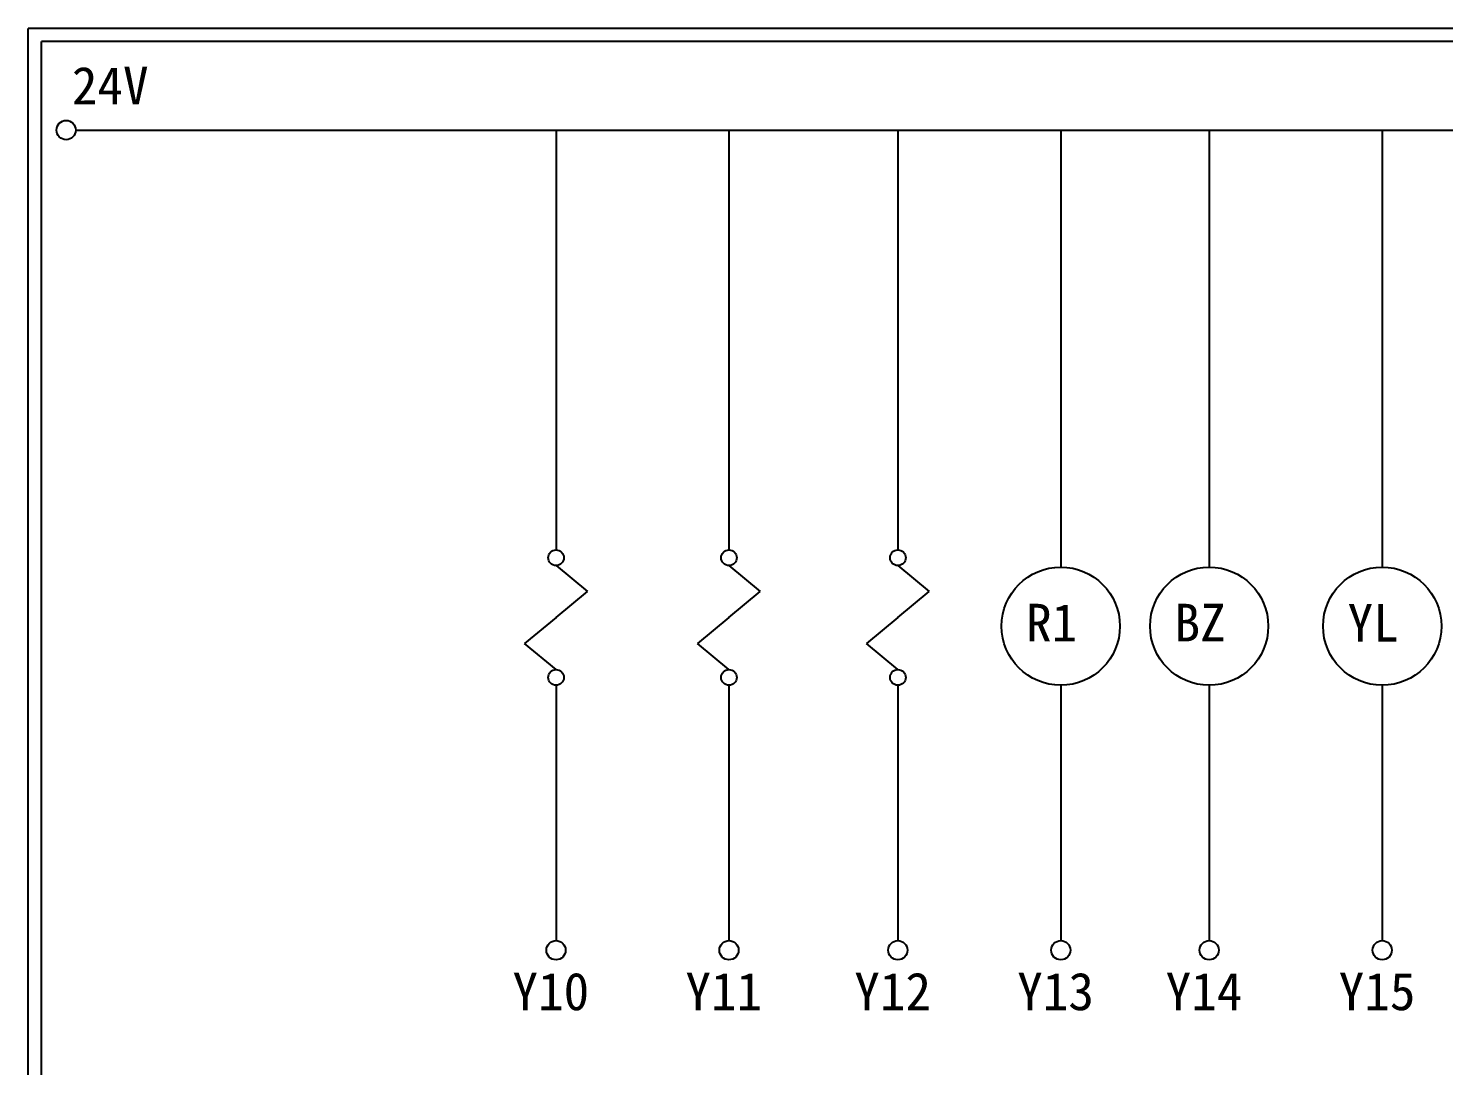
# Model space of a CAD drawing. Extents: x 889 to 1176, y 251 to 455.
# Drawn here: x 889.1 to 1024.6, y 355.8 to 455.2 of the extents above; entities that cross this region are included whole.
import ezdxf

# ---------------------------------------------------------------- set-up
doc = ezdxf.new("R2010")
doc.units = 0
doc.layers.add('圖框層', color=7, linetype='CONTINUOUS')
doc.layers.add('標尺寸層', color=3, linetype='CONTINUOUS')
doc.styles.add('STSL', font='kaiu.ttf')

msp = doc.modelspace()

# ---------------------------------------------------------------- linework, layer by layer
at = {"layer": '圖框層', "color": 7}
for p, q in [((1176.07, 455.16), (889.07, 455.16)), ((889.07, 251.2), (889.07, 455.16)), ((1174.82, 453.91), (890.32, 453.91)), ((890.32, 252.44), (890.32, 453.91))]:
    msp.add_line(p, q, dxfattribs=at)
at = {"layer": '標尺寸層', "color": 7}
for p, q in [((893.61, 445.42), (1171.21, 445.42)), ((939.6, 445.42), (939.6, 405.22)), ((956.16, 445.42), (956.16, 405.22)), ((972.33, 445.42), (972.33, 405.22)), ((987.93, 445.42), (987.93, 403.59)), ((1002.14, 445.42), (1002.14, 403.59)), ((1018.71, 445.42), (1018.71, 403.59)), ((939.6, 403.72), (942.6, 401.23)), ((956.16, 403.72), (959.16, 401.23)), ((972.33, 403.72), (975.34, 401.23)), ((939.6, 398.74), (942.6, 401.23)), ((956.16, 398.74), (959.16, 401.23)), ((972.33, 398.74), (975.34, 401.23)), ((939.6, 398.74), (936.59, 396.25)), ((956.16, 398.74), (953.16, 396.25)), ((972.33, 398.74), (969.33, 396.25)), ((939.6, 393.76), (936.59, 396.25)), ((956.16, 393.76), (953.16, 396.25)), ((972.33, 393.76), (969.33, 396.25)), ((939.6, 392.26), (939.6, 367.81)), ((956.16, 392.26), (956.16, 367.81)), ((972.33, 392.26), (972.33, 367.81)), ((987.93, 392.26), (987.93, 367.81)), ((1002.14, 392.26), (1002.14, 367.81)), ((1018.71, 392.26), (1018.71, 367.81))]:
    msp.add_line(p, q, dxfattribs=at)
for centre, radius in [((892.69, 445.42), 0.92), ((939.6, 404.47), 0.751), ((956.16, 404.47), 0.751), ((972.33, 404.47), 0.751), ((987.93, 397.92), 5.66), ((1002.14, 397.92), 5.66), ((1018.71, 397.92), 5.66), ((939.6, 393.01), 0.751), ((956.16, 393.01), 0.751), ((972.33, 393.01), 0.751), ((939.6, 366.89), 0.92), ((956.16, 366.89), 0.92), ((972.33, 366.89), 0.92), ((987.93, 366.89), 0.92), ((1002.14, 366.89), 0.92), ((1018.71, 366.89), 0.92)]:
    msp.add_circle(centre, radius, dxfattribs=at)

# ---------------------------------------------------------------- texts
at = {"layer": '圖框層', "color": 4, "style": 'STSL'}
for s, p in [('24V', (893.24, 447.88)), ('R1', (984.61, 396.46)), ('BZ', (998.82, 396.46)), ('YL', (1015.39, 396.45)), ('Y10', (935.43, 361.15)), ('Y11', (951.99, 361.15)), ('Y12', (968.16, 361.15)), ('Y13', (983.76, 361.15)), ('Y14', (997.97, 361.15)), ('Y15', (1014.54, 361.15))]:
    msp.add_text(s, height=3.6, dxfattribs=at).set_placement(p)

doc.saveas('drawing.dxf')
